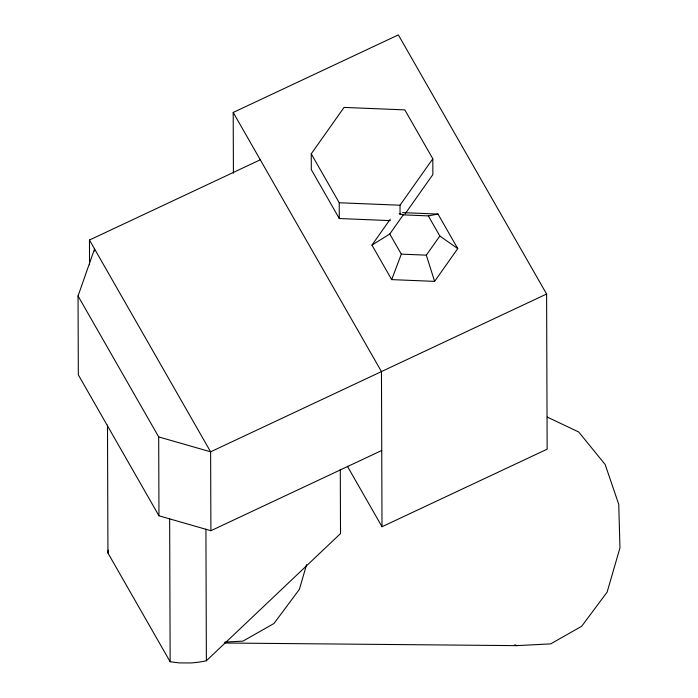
<?xml version="1.0" encoding="UTF-8"?>
<svg xmlns="http://www.w3.org/2000/svg" width="698" height="698" viewBox="0 0 698 698"><rect width="100%" height="100%" fill="white"/><g stroke="black" fill="none" stroke-linecap="round" stroke-linejoin="round"><path stroke-width="1.05" d="M340.292 469.3L340.519 533.577L206.381 660.753A165.391 128.659 -89.5 0 1 190.563 662.96L179.185 662.891L170.146 661.739L107.937 553.017L108.321 550.137M306.553 564.647L299.398 589.348L273.982 623.489L242.948 641.13L224.957 642.064M381.736 450.48L210.901 530.716L158.961 515.805L78.324 374.861L78.045 295.969L94.544 248.924L94.544 251.088M391.7 279.619L401.306 254.133L389.781 233.987L403.287 214.871L428.319 215.891L438.004 214.068L457.757 248.593L434.61 281.373L391.7 279.619L371.947 245.094L390.226 219.224M390.304 220.612L339.289 218.526L311.299 169.623L311.247 153.839L344.044 107.413L404.831 109.891L432.812 158.795L432.865 174.579L405.023 213.998M400.05 214.696L400.015 205.229L432.812 158.795M434.61 281.373L426.33 255.154L439.836 236.029L428.319 215.891M371.947 245.094L389.781 233.987M233.42 173.217L233.202 112.457L398.349 34.9L546.604 294.024L547.145 449.18L382.007 526.737L347.377 466.212M89.536 264.891L89.457 240.033L260.293 159.798M546.604 294.024L210.622 451.815L158.69 436.913L78.045 295.969M224.302 643.015L516.817 645.633L550.678 643.879L581.722 626.237L607.138 592.096L619.955 547.851L618.751 504.331L605.157 464.502L578.712 431.992L547.302 417.107M311.247 153.839L339.228 202.752L400.015 205.229M402.606 212.628L438.004 214.068M401.306 254.133L426.33 255.154M399.195 213.597L403.287 214.871M514.854 644.699L516.817 645.633M439.836 236.029L457.757 248.593M233.202 112.457L381.466 371.589L382.007 526.737M89.457 240.033L210.622 451.815L210.901 530.716M339.228 202.752L339.289 218.526M205.919 529.128L206.381 660.753M169.649 518.684L170.146 661.739M158.69 436.913L158.961 515.805M107.492 425.134L107.937 553.017"/></g></svg>
